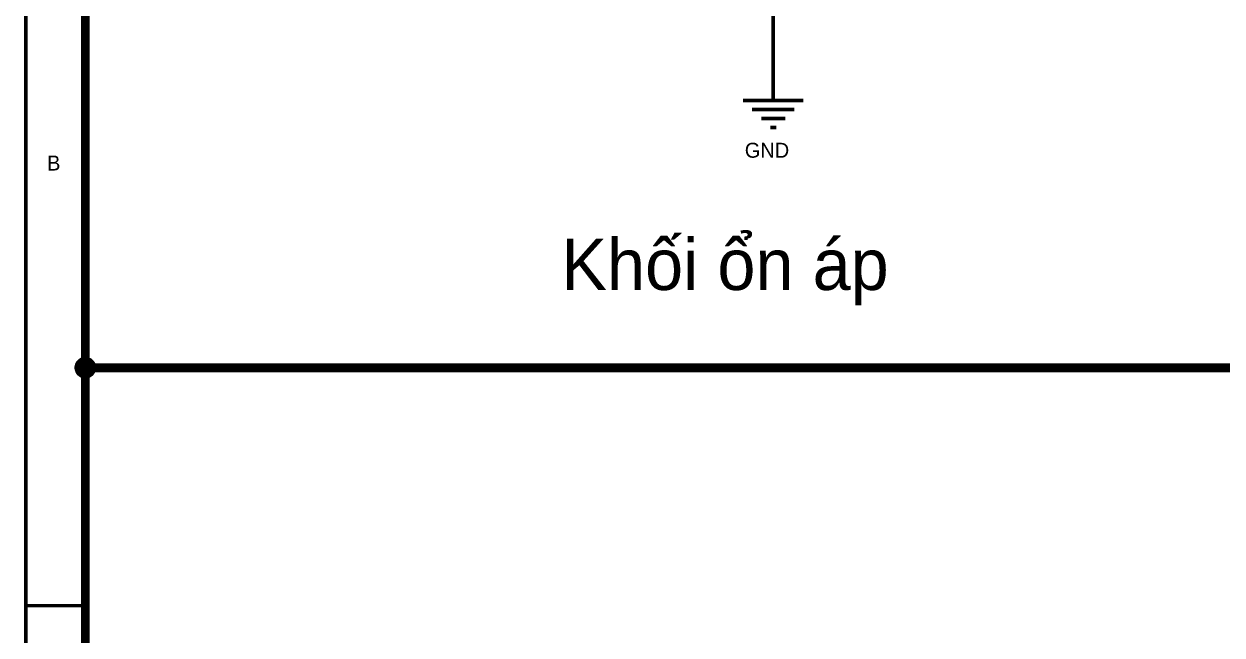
# Model space of a CAD drawing. Header units: millimetres. Extents: x 0 to 13.8, y 0 to 11.8.
# Drawn here: x -0.006 to 3.956, y 5.808 to 7.83 of the extents above; entities that cross this region are included whole.
import ezdxf

# ---------------------------------------------------------------- set-up
doc = ezdxf.new("R2010")
doc.units = ezdxf.units.MM
doc.header["$MEASUREMENT"] = 0
doc.layers.add('Sheet', color=255, linetype='Continuous')

msp = doc.modelspace()

# ---------------------------------------------------------------- linework, layer by layer
at = {"layer": 'Sheet'}
for points, const_width in [([(0, 11.811), (13.7795, 11.811), (13.7795, 0), (0, 0), (0, 11.811)], 0.0118), ([(0, 11.811), (0, 0), (13.7795, 0), (13.7795, 11.811), (0, 11.811), (0, 11.811)], 0.0039), ([(0.1971, 11.6139), (13.5829, 11.6139), (13.5829, 0.1967), (0.1971, 0.1967), (0.1971, 11.6139)], 0.0118), ([(0.1971, 11.6139), (0.1971, 0.1967), (13.5829, 0.1967), (13.5829, 11.6139), (0.1971, 11.6139), (0.1971, 11.6139)], 0.0039)]:
    msp.add_lwpolyline(points, close=True, dxfattribs=dict(at, const_width=const_width))
for points, const_width in [([(0.1971, 10.6297), (4.5279, 10.6297), (4.5279, 6.6926), (0.1971, 6.6926), (0.1971, 10.6297)], 0.0295), ([(2.4717, 7.6769), (2.4717, 7.874), (2.4717, 7.9644)], 0.0118), ([(2.4717, 7.6769), (2.4717, 7.5768)], 0.0118), ([(2.372, 7.5768), (2.5718, 7.5768)], 0.0118), ([(2.402, 7.5468), (2.5418, 7.5468)], 0.0118), ([(2.432, 7.5168), (2.5118, 7.5168)], 0.0118), ([(2.462, 7.4868), (2.4818, 7.4868)], 0.0118), ([(0.1671, 6.6926), (0.1671, 6.6944), (0.1671, 6.6957), (0.1676, 6.6971), (0.1676, 6.6988), (0.168, 6.7001), (0.1685, 6.7015), (0.1689, 6.7032), (0.1693, 6.7046), (0.1702, 6.7059), (0.1707, 6.7072), (0.1715, 6.7081), (0.172, 6.7094), (0.1729, 6.7107), (0.1737, 6.7116), (0.1751, 6.7129), (0.1759, 6.7138), (0.1768, 6.7147), (0.1782, 6.716), (0.179, 6.7169), (0.1804, 6.7178), (0.1817, 6.7182), (0.1826, 6.7191), (0.1839, 6.7195), (0.1852, 6.7204), (0.1865, 6.7209), (0.1883, 6.7213), (0.1896, 6.7218), (0.1909, 6.7222), (0.1927, 6.7222), (0.194, 6.7226), (0.1954, 6.7226), (0.1971, 6.7226)], 0.0118), ([(0.1671, 6.6926), (0.1671, 6.6944), (0.1671, 6.6957), (0.1676, 6.6971), (0.1676, 6.6988), (0.168, 6.7001), (0.1685, 6.7015), (0.1689, 6.7032), (0.1693, 6.7046), (0.1702, 6.7059), (0.1707, 6.7072), (0.1715, 6.7081), (0.172, 6.7094), (0.1729, 6.7107), (0.1737, 6.7116), (0.1751, 6.7129), (0.1759, 6.7138), (0.1768, 6.7147), (0.1782, 6.716), (0.179, 6.7169), (0.1804, 6.7178), (0.1817, 6.7182), (0.1826, 6.7191), (0.1839, 6.7195), (0.1852, 6.7204), (0.1865, 6.7209), (0.1883, 6.7213), (0.1896, 6.7218), (0.1909, 6.7222), (0.1927, 6.7222), (0.194, 6.7226), (0.1954, 6.7226), (0.1971, 6.7226)], 0.0118), ([(0.1671, 6.6926), (0.1671, 6.6944), (0.1671, 6.6957), (0.1676, 6.6971), (0.1676, 6.6988), (0.168, 6.7001), (0.1685, 6.7015), (0.1689, 6.7032), (0.1693, 6.7046), (0.1702, 6.7059), (0.1707, 6.7072), (0.1715, 6.7081), (0.172, 6.7094), (0.1729, 6.7107), (0.1737, 6.7116), (0.1751, 6.7129), (0.1759, 6.7138), (0.1768, 6.7147), (0.1782, 6.716), (0.179, 6.7169), (0.1804, 6.7178), (0.1817, 6.7182), (0.1826, 6.7191), (0.1839, 6.7195), (0.1852, 6.7204), (0.1865, 6.7209), (0.1883, 6.7213), (0.1896, 6.7218), (0.1909, 6.7222), (0.1927, 6.7222), (0.194, 6.7226), (0.1954, 6.7226), (0.1971, 6.7226)], 0.0118), ([(0.1671, 6.6926), (0.1671, 6.6944), (0.1671, 6.6957), (0.1676, 6.6971), (0.1676, 6.6988), (0.168, 6.7001), (0.1685, 6.7015), (0.1689, 6.7032), (0.1693, 6.7046), (0.1702, 6.7059), (0.1707, 6.7072), (0.1715, 6.7081), (0.172, 6.7094), (0.1729, 6.7107), (0.1737, 6.7116), (0.1751, 6.7129), (0.1759, 6.7138), (0.1768, 6.7147), (0.1782, 6.716), (0.179, 6.7169), (0.1804, 6.7178), (0.1817, 6.7182), (0.1826, 6.7191), (0.1839, 6.7195), (0.1852, 6.7204), (0.1865, 6.7209), (0.1883, 6.7213), (0.1896, 6.7218), (0.1909, 6.7222), (0.1927, 6.7222), (0.194, 6.7226), (0.1954, 6.7226), (0.1971, 6.7226)], 0.0118), ([(0.1971, 6.6627), (0.1954, 6.6627), (0.194, 6.6627), (0.1927, 6.6631), (0.1909, 6.6631), (0.1896, 6.6635), (0.1883, 6.664), (0.1865, 6.6644), (0.1852, 6.6649), (0.1839, 6.6657), (0.1826, 6.6662), (0.1817, 6.6671), (0.1804, 6.668), (0.179, 6.6688), (0.1782, 6.6697), (0.1768, 6.6706), (0.1759, 6.6715), (0.1751, 6.6724), (0.1737, 6.6737), (0.1729, 6.675), (0.172, 6.6759), (0.1715, 6.6772), (0.1707, 6.6785), (0.1702, 6.6799), (0.1693, 6.6812), (0.1689, 6.6825), (0.1685, 6.6838), (0.168, 6.6852), (0.1676, 6.6865), (0.1676, 6.6882), (0.1671, 6.6896), (0.1671, 6.6913), (0.1671, 6.6926)], 0.0118), ([(0.1671, 6.6926), (0.1671, 6.6926)], 0.0118), ([(0.1971, 6.6627), (0.1954, 6.6627), (0.194, 6.6627), (0.1927, 6.6631), (0.1909, 6.6631), (0.1896, 6.6635), (0.1883, 6.664), (0.1865, 6.6644), (0.1852, 6.6649), (0.1839, 6.6657), (0.1826, 6.6662), (0.1817, 6.6671), (0.1804, 6.668), (0.179, 6.6688), (0.1782, 6.6697), (0.1768, 6.6706), (0.1759, 6.6715), (0.1751, 6.6724), (0.1737, 6.6737), (0.1729, 6.675), (0.172, 6.6759), (0.1715, 6.6772), (0.1707, 6.6785), (0.1702, 6.6799), (0.1693, 6.6812), (0.1689, 6.6825), (0.1685, 6.6838), (0.168, 6.6852), (0.1676, 6.6865), (0.1676, 6.6882), (0.1671, 6.6896), (0.1671, 6.6913), (0.1671, 6.6926)], 0.0118), ([(0.1671, 6.6926), (0.1671, 6.6926)], 0.0118), ([(0.1971, 6.6627), (0.1954, 6.6627), (0.194, 6.6627), (0.1927, 6.6631), (0.1909, 6.6631), (0.1896, 6.6635), (0.1883, 6.664), (0.1865, 6.6644), (0.1852, 6.6649), (0.1839, 6.6657), (0.1826, 6.6662), (0.1817, 6.6671), (0.1804, 6.668), (0.179, 6.6688), (0.1782, 6.6697), (0.1768, 6.6706), (0.1759, 6.6715), (0.1751, 6.6724), (0.1737, 6.6737), (0.1729, 6.675), (0.172, 6.6759), (0.1715, 6.6772), (0.1707, 6.6785), (0.1702, 6.6799), (0.1693, 6.6812), (0.1689, 6.6825), (0.1685, 6.6838), (0.168, 6.6852), (0.1676, 6.6865), (0.1676, 6.6882), (0.1671, 6.6896), (0.1671, 6.6913), (0.1671, 6.6926)], 0.0118), ([(0.1671, 6.6926), (0.1671, 6.6926)], 0.0118), ([(0.1971, 6.6627), (0.1954, 6.6627), (0.194, 6.6627), (0.1927, 6.6631), (0.1909, 6.6631), (0.1896, 6.6635), (0.1883, 6.664), (0.1865, 6.6644), (0.1852, 6.6649), (0.1839, 6.6657), (0.1826, 6.6662), (0.1817, 6.6671), (0.1804, 6.668), (0.179, 6.6688), (0.1782, 6.6697), (0.1768, 6.6706), (0.1759, 6.6715), (0.1751, 6.6724), (0.1737, 6.6737), (0.1729, 6.675), (0.172, 6.6759), (0.1715, 6.6772), (0.1707, 6.6785), (0.1702, 6.6799), (0.1693, 6.6812), (0.1689, 6.6825), (0.1685, 6.6838), (0.168, 6.6852), (0.1676, 6.6865), (0.1676, 6.6882), (0.1671, 6.6896), (0.1671, 6.6913), (0.1671, 6.6926)], 0.0118), ([(0.1671, 6.6926), (0.1671, 6.6926)], 0.0118), ([(0.1671, 6.6926), (0.1671, 6.6944), (0.1671, 6.6957), (0.1676, 6.6971), (0.1676, 6.6988), (0.168, 6.7001), (0.1685, 6.7015), (0.1689, 6.7032), (0.1693, 6.7046), (0.1702, 6.7059), (0.1707, 6.7072), (0.1715, 6.7081), (0.172, 6.7094), (0.1729, 6.7107), (0.1737, 6.7116), (0.1751, 6.7129), (0.1759, 6.7138), (0.1768, 6.7147), (0.1782, 6.716), (0.179, 6.7169), (0.1804, 6.7178), (0.1817, 6.7182), (0.1826, 6.7191), (0.1839, 6.7195), (0.1852, 6.7204), (0.1865, 6.7209), (0.1883, 6.7213), (0.1896, 6.7218), (0.1909, 6.7222), (0.1927, 6.7222), (0.194, 6.7226), (0.1954, 6.7226), (0.1971, 6.7226)], 0.0039), ([(0.1671, 6.6926), (0.1671, 6.6944), (0.1671, 6.6957), (0.1676, 6.6971), (0.1676, 6.6988), (0.168, 6.7001), (0.1685, 6.7015), (0.1689, 6.7032), (0.1693, 6.7046), (0.1702, 6.7059), (0.1707, 6.7072), (0.1715, 6.7081), (0.172, 6.7094), (0.1729, 6.7107), (0.1737, 6.7116), (0.1751, 6.7129), (0.1759, 6.7138), (0.1768, 6.7147), (0.1782, 6.716), (0.179, 6.7169), (0.1804, 6.7178), (0.1817, 6.7182), (0.1826, 6.7191), (0.1839, 6.7195), (0.1852, 6.7204), (0.1865, 6.7209), (0.1883, 6.7213), (0.1896, 6.7218), (0.1909, 6.7222), (0.1927, 6.7222), (0.194, 6.7226), (0.1954, 6.7226), (0.1971, 6.7226)], 0.0039), ([(0.1671, 6.6926), (0.1671, 6.6944), (0.1671, 6.6957), (0.1676, 6.6971), (0.1676, 6.6988), (0.168, 6.7001), (0.1685, 6.7015), (0.1689, 6.7032), (0.1693, 6.7046), (0.1702, 6.7059), (0.1707, 6.7072), (0.1715, 6.7081), (0.172, 6.7094), (0.1729, 6.7107), (0.1737, 6.7116), (0.1751, 6.7129), (0.1759, 6.7138), (0.1768, 6.7147), (0.1782, 6.716), (0.179, 6.7169), (0.1804, 6.7178), (0.1817, 6.7182), (0.1826, 6.7191), (0.1839, 6.7195), (0.1852, 6.7204), (0.1865, 6.7209), (0.1883, 6.7213), (0.1896, 6.7218), (0.1909, 6.7222), (0.1927, 6.7222), (0.194, 6.7226), (0.1954, 6.7226), (0.1971, 6.7226)], 0.0039), ([(0.1671, 6.6926), (0.1671, 6.6944), (0.1671, 6.6957), (0.1676, 6.6971), (0.1676, 6.6988), (0.168, 6.7001), (0.1685, 6.7015), (0.1689, 6.7032), (0.1693, 6.7046), (0.1702, 6.7059), (0.1707, 6.7072), (0.1715, 6.7081), (0.172, 6.7094), (0.1729, 6.7107), (0.1737, 6.7116), (0.1751, 6.7129), (0.1759, 6.7138), (0.1768, 6.7147), (0.1782, 6.716), (0.179, 6.7169), (0.1804, 6.7178), (0.1817, 6.7182), (0.1826, 6.7191), (0.1839, 6.7195), (0.1852, 6.7204), (0.1865, 6.7209), (0.1883, 6.7213), (0.1896, 6.7218), (0.1909, 6.7222), (0.1927, 6.7222), (0.194, 6.7226), (0.1954, 6.7226), (0.1971, 6.7226)], 0.0039), ([(9.8425, 6.6926), (9.8425, 5.1179), (9.8425, 2.7556), (7.0869, 2.7556), (0.1971, 2.7556), (0.1971, 6.6926)], 0.0295), ([(0.1971, 6.7226), (0.1971, 6.7226)], 0.0118), ([(0.1971, 6.7226), (0.1984, 6.7226), (0.2002, 6.7226), (0.2015, 6.7222), (0.2033, 6.7222), (0.2046, 6.7218), (0.2059, 6.7213), (0.2073, 6.7209), (0.2086, 6.7204), (0.2099, 6.7195), (0.2112, 6.7191), (0.2125, 6.7182), (0.2139, 6.7178), (0.2148, 6.7169), (0.2161, 6.716), (0.2174, 6.7147), (0.2183, 6.7138), (0.2192, 6.7129), (0.22, 6.7116), (0.2209, 6.7107), (0.2218, 6.7094), (0.2227, 6.7081), (0.2236, 6.7072), (0.224, 6.7059), (0.2249, 6.7046), (0.2253, 6.7032), (0.2258, 6.7015), (0.2262, 6.7001), (0.2267, 6.6988), (0.2267, 6.6971), (0.2271, 6.6957), (0.2271, 6.6944), (0.2271, 6.6926)], 0.0118), ([(0.1971, 6.7226), (0.1971, 6.7226)], 0.0118), ([(0.1971, 6.7226), (0.1984, 6.7226), (0.2002, 6.7226), (0.2015, 6.7222), (0.2033, 6.7222), (0.2046, 6.7218), (0.2059, 6.7213), (0.2073, 6.7209), (0.2086, 6.7204), (0.2099, 6.7195), (0.2112, 6.7191), (0.2125, 6.7182), (0.2139, 6.7178), (0.2148, 6.7169), (0.2161, 6.716), (0.2174, 6.7147), (0.2183, 6.7138), (0.2192, 6.7129), (0.22, 6.7116), (0.2209, 6.7107), (0.2218, 6.7094), (0.2227, 6.7081), (0.2236, 6.7072), (0.224, 6.7059), (0.2249, 6.7046), (0.2253, 6.7032), (0.2258, 6.7015), (0.2262, 6.7001), (0.2267, 6.6988), (0.2267, 6.6971), (0.2271, 6.6957), (0.2271, 6.6944), (0.2271, 6.6926)], 0.0118), ([(0.1971, 6.7226), (0.1971, 6.7226)], 0.0118), ([(0.1971, 6.7226), (0.1984, 6.7226), (0.2002, 6.7226), (0.2015, 6.7222), (0.2033, 6.7222), (0.2046, 6.7218), (0.2059, 6.7213), (0.2073, 6.7209), (0.2086, 6.7204), (0.2099, 6.7195), (0.2112, 6.7191), (0.2125, 6.7182), (0.2139, 6.7178), (0.2148, 6.7169), (0.2161, 6.716), (0.2174, 6.7147), (0.2183, 6.7138), (0.2192, 6.7129), (0.22, 6.7116), (0.2209, 6.7107), (0.2218, 6.7094), (0.2227, 6.7081), (0.2236, 6.7072), (0.224, 6.7059), (0.2249, 6.7046), (0.2253, 6.7032), (0.2258, 6.7015), (0.2262, 6.7001), (0.2267, 6.6988), (0.2267, 6.6971), (0.2271, 6.6957), (0.2271, 6.6944), (0.2271, 6.6926)], 0.0118), ([(0.1971, 6.7226), (0.1971, 6.7226)], 0.0118), ([(0.1971, 6.7226), (0.1984, 6.7226), (0.2002, 6.7226), (0.2015, 6.7222), (0.2033, 6.7222), (0.2046, 6.7218), (0.2059, 6.7213), (0.2073, 6.7209), (0.2086, 6.7204), (0.2099, 6.7195), (0.2112, 6.7191), (0.2125, 6.7182), (0.2139, 6.7178), (0.2148, 6.7169), (0.2161, 6.716), (0.2174, 6.7147), (0.2183, 6.7138), (0.2192, 6.7129), (0.22, 6.7116), (0.2209, 6.7107), (0.2218, 6.7094), (0.2227, 6.7081), (0.2236, 6.7072), (0.224, 6.7059), (0.2249, 6.7046), (0.2253, 6.7032), (0.2258, 6.7015), (0.2262, 6.7001), (0.2267, 6.6988), (0.2267, 6.6971), (0.2271, 6.6957), (0.2271, 6.6944), (0.2271, 6.6926)], 0.0118), ([(0.2271, 6.6926), (0.2271, 6.6913), (0.2271, 6.6896), (0.2267, 6.6882), (0.2267, 6.6865), (0.2262, 6.6852), (0.2258, 6.6838), (0.2253, 6.6825), (0.2249, 6.6812), (0.224, 6.6799), (0.2236, 6.6785), (0.2227, 6.6772), (0.2218, 6.6759), (0.2209, 6.675), (0.22, 6.6737), (0.2192, 6.6724), (0.2183, 6.6715), (0.2174, 6.6706), (0.2161, 6.6697), (0.2148, 6.6688), (0.2139, 6.668), (0.2125, 6.6671), (0.2112, 6.6662), (0.2099, 6.6657), (0.2086, 6.6649), (0.2073, 6.6644), (0.2059, 6.664), (0.2046, 6.6635), (0.2033, 6.6631), (0.2015, 6.6631), (0.2002, 6.6627), (0.1984, 6.6627), (0.1971, 6.6627)], 0.0118), ([(0.2271, 6.6926), (0.2271, 6.6913), (0.2271, 6.6896), (0.2267, 6.6882), (0.2267, 6.6865), (0.2262, 6.6852), (0.2258, 6.6838), (0.2253, 6.6825), (0.2249, 6.6812), (0.224, 6.6799), (0.2236, 6.6785), (0.2227, 6.6772), (0.2218, 6.6759), (0.2209, 6.675), (0.22, 6.6737), (0.2192, 6.6724), (0.2183, 6.6715), (0.2174, 6.6706), (0.2161, 6.6697), (0.2148, 6.6688), (0.2139, 6.668), (0.2125, 6.6671), (0.2112, 6.6662), (0.2099, 6.6657), (0.2086, 6.6649), (0.2073, 6.6644), (0.2059, 6.664), (0.2046, 6.6635), (0.2033, 6.6631), (0.2015, 6.6631), (0.2002, 6.6627), (0.1984, 6.6627), (0.1971, 6.6627)], 0.0118), ([(0.2271, 6.6926), (0.2271, 6.6913), (0.2271, 6.6896), (0.2267, 6.6882), (0.2267, 6.6865), (0.2262, 6.6852), (0.2258, 6.6838), (0.2253, 6.6825), (0.2249, 6.6812), (0.224, 6.6799), (0.2236, 6.6785), (0.2227, 6.6772), (0.2218, 6.6759), (0.2209, 6.675), (0.22, 6.6737), (0.2192, 6.6724), (0.2183, 6.6715), (0.2174, 6.6706), (0.2161, 6.6697), (0.2148, 6.6688), (0.2139, 6.668), (0.2125, 6.6671), (0.2112, 6.6662), (0.2099, 6.6657), (0.2086, 6.6649), (0.2073, 6.6644), (0.2059, 6.664), (0.2046, 6.6635), (0.2033, 6.6631), (0.2015, 6.6631), (0.2002, 6.6627), (0.1984, 6.6627), (0.1971, 6.6627)], 0.0118), ([(0.2271, 6.6926), (0.2271, 6.6913), (0.2271, 6.6896), (0.2267, 6.6882), (0.2267, 6.6865), (0.2262, 6.6852), (0.2258, 6.6838), (0.2253, 6.6825), (0.2249, 6.6812), (0.224, 6.6799), (0.2236, 6.6785), (0.2227, 6.6772), (0.2218, 6.6759), (0.2209, 6.675), (0.22, 6.6737), (0.2192, 6.6724), (0.2183, 6.6715), (0.2174, 6.6706), (0.2161, 6.6697), (0.2148, 6.6688), (0.2139, 6.668), (0.2125, 6.6671), (0.2112, 6.6662), (0.2099, 6.6657), (0.2086, 6.6649), (0.2073, 6.6644), (0.2059, 6.664), (0.2046, 6.6635), (0.2033, 6.6631), (0.2015, 6.6631), (0.2002, 6.6627), (0.1984, 6.6627), (0.1971, 6.6627)], 0.0118), ([(0.1971, 6.7226), (0.1971, 6.7226)], 0.0039), ([(0.1971, 6.7226), (0.1984, 6.7226), (0.2002, 6.7226), (0.2015, 6.7222), (0.2033, 6.7222), (0.2046, 6.7218), (0.2059, 6.7213), (0.2073, 6.7209), (0.2086, 6.7204), (0.2099, 6.7195), (0.2112, 6.7191), (0.2125, 6.7182), (0.2139, 6.7178), (0.2148, 6.7169), (0.2161, 6.716), (0.2174, 6.7147), (0.2183, 6.7138), (0.2192, 6.7129), (0.22, 6.7116), (0.2209, 6.7107), (0.2218, 6.7094), (0.2227, 6.7081), (0.2236, 6.7072), (0.224, 6.7059), (0.2249, 6.7046), (0.2253, 6.7032), (0.2258, 6.7015), (0.2262, 6.7001), (0.2267, 6.6988), (0.2267, 6.6971), (0.2271, 6.6957), (0.2271, 6.6944), (0.2271, 6.6926)], 0.0039), ([(0.1971, 6.7226), (0.1971, 6.7226)], 0.0039), ([(0.1971, 6.7226), (0.1984, 6.7226), (0.2002, 6.7226), (0.2015, 6.7222), (0.2033, 6.7222), (0.2046, 6.7218), (0.2059, 6.7213), (0.2073, 6.7209), (0.2086, 6.7204), (0.2099, 6.7195), (0.2112, 6.7191), (0.2125, 6.7182), (0.2139, 6.7178), (0.2148, 6.7169), (0.2161, 6.716), (0.2174, 6.7147), (0.2183, 6.7138), (0.2192, 6.7129), (0.22, 6.7116), (0.2209, 6.7107), (0.2218, 6.7094), (0.2227, 6.7081), (0.2236, 6.7072), (0.224, 6.7059), (0.2249, 6.7046), (0.2253, 6.7032), (0.2258, 6.7015), (0.2262, 6.7001), (0.2267, 6.6988), (0.2267, 6.6971), (0.2271, 6.6957), (0.2271, 6.6944), (0.2271, 6.6926)], 0.0039), ([(0.1971, 6.7226), (0.1971, 6.7226)], 0.0039), ([(0.1971, 6.7226), (0.1984, 6.7226), (0.2002, 6.7226), (0.2015, 6.7222), (0.2033, 6.7222), (0.2046, 6.7218), (0.2059, 6.7213), (0.2073, 6.7209), (0.2086, 6.7204), (0.2099, 6.7195), (0.2112, 6.7191), (0.2125, 6.7182), (0.2139, 6.7178), (0.2148, 6.7169), (0.2161, 6.716), (0.2174, 6.7147), (0.2183, 6.7138), (0.2192, 6.7129), (0.22, 6.7116), (0.2209, 6.7107), (0.2218, 6.7094), (0.2227, 6.7081), (0.2236, 6.7072), (0.224, 6.7059), (0.2249, 6.7046), (0.2253, 6.7032), (0.2258, 6.7015), (0.2262, 6.7001), (0.2267, 6.6988), (0.2267, 6.6971), (0.2271, 6.6957), (0.2271, 6.6944), (0.2271, 6.6926)], 0.0039), ([(0.1971, 6.7226), (0.1971, 6.7226)], 0.0039), ([(0.1971, 6.7226), (0.1984, 6.7226), (0.2002, 6.7226), (0.2015, 6.7222), (0.2033, 6.7222), (0.2046, 6.7218), (0.2059, 6.7213), (0.2073, 6.7209), (0.2086, 6.7204), (0.2099, 6.7195), (0.2112, 6.7191), (0.2125, 6.7182), (0.2139, 6.7178), (0.2148, 6.7169), (0.2161, 6.716), (0.2174, 6.7147), (0.2183, 6.7138), (0.2192, 6.7129), (0.22, 6.7116), (0.2209, 6.7107), (0.2218, 6.7094), (0.2227, 6.7081), (0.2236, 6.7072), (0.224, 6.7059), (0.2249, 6.7046), (0.2253, 6.7032), (0.2258, 6.7015), (0.2262, 6.7001), (0.2267, 6.6988), (0.2267, 6.6971), (0.2271, 6.6957), (0.2271, 6.6944), (0.2271, 6.6926)], 0.0039), ([(0.2271, 6.6926), (0.2271, 6.6926), (0.2271, 6.6926), (0.2271, 6.6926), (0.2271, 6.6926), (0.2271, 6.6926), (0.2271, 6.6926), (0.2271, 6.6926), (0.2271, 6.6926), (0.2271, 6.6926), (0.2271, 6.6926), (0.2271, 6.6926), (0.2271, 6.6926), (0.2271, 6.6926), (0.2271, 6.6926), (0.2271, 6.6926), (0.2271, 6.6926), (0.2271, 6.6926), (0.2271, 6.6926), (0.2271, 6.6926), (0.2271, 6.6926), (0.2271, 6.6926), (0.2271, 6.6926), (0.2271, 6.6926), (0.2271, 6.6926), (0.2271, 6.6926), (0.2271, 6.6926), (0.2271, 6.6926), (0.2271, 6.6926), (0.2271, 6.6926), (0.2271, 6.6926), (0.2271, 6.6926), (0.2271, 6.6926)], 0.0118), ([(0.2271, 6.6926), (0.2271, 6.6926)], 0.0118), ([(0.2271, 6.6926), (0.2271, 6.6926), (0.2271, 6.6926), (0.2271, 6.6926), (0.2271, 6.6926), (0.2271, 6.6926), (0.2271, 6.6926), (0.2271, 6.6926), (0.2271, 6.6926), (0.2271, 6.6926), (0.2271, 6.6926), (0.2271, 6.6926), (0.2271, 6.6926), (0.2271, 6.6926), (0.2271, 6.6926), (0.2271, 6.6926), (0.2271, 6.6926), (0.2271, 6.6926), (0.2271, 6.6926), (0.2271, 6.6926), (0.2271, 6.6926), (0.2271, 6.6926), (0.2271, 6.6926), (0.2271, 6.6926), (0.2271, 6.6926), (0.2271, 6.6926), (0.2271, 6.6926), (0.2271, 6.6926), (0.2271, 6.6926), (0.2271, 6.6926), (0.2271, 6.6926), (0.2271, 6.6926), (0.2271, 6.6926)], 0.0118), ([(0.2271, 6.6926), (0.2271, 6.6926)], 0.0118), ([(0.2271, 6.6926), (0.2271, 6.6926), (0.2271, 6.6926), (0.2271, 6.6926), (0.2271, 6.6926), (0.2271, 6.6926), (0.2271, 6.6926), (0.2271, 6.6926), (0.2271, 6.6926), (0.2271, 6.6926), (0.2271, 6.6926), (0.2271, 6.6926), (0.2271, 6.6926), (0.2271, 6.6926), (0.2271, 6.6926), (0.2271, 6.6926), (0.2271, 6.6926), (0.2271, 6.6926), (0.2271, 6.6926), (0.2271, 6.6926), (0.2271, 6.6926), (0.2271, 6.6926), (0.2271, 6.6926), (0.2271, 6.6926), (0.2271, 6.6926), (0.2271, 6.6926), (0.2271, 6.6926), (0.2271, 6.6926), (0.2271, 6.6926), (0.2271, 6.6926), (0.2271, 6.6926), (0.2271, 6.6926), (0.2271, 6.6926)], 0.0118), ([(0.2271, 6.6926), (0.2271, 6.6926)], 0.0118), ([(0.2271, 6.6926), (0.2271, 6.6926), (0.2271, 6.6926), (0.2271, 6.6926), (0.2271, 6.6926), (0.2271, 6.6926), (0.2271, 6.6926), (0.2271, 6.6926), (0.2271, 6.6926), (0.2271, 6.6926), (0.2271, 6.6926), (0.2271, 6.6926), (0.2271, 6.6926), (0.2271, 6.6926), (0.2271, 6.6926), (0.2271, 6.6926), (0.2271, 6.6926), (0.2271, 6.6926), (0.2271, 6.6926), (0.2271, 6.6926), (0.2271, 6.6926), (0.2271, 6.6926), (0.2271, 6.6926), (0.2271, 6.6926), (0.2271, 6.6926), (0.2271, 6.6926), (0.2271, 6.6926), (0.2271, 6.6926), (0.2271, 6.6926), (0.2271, 6.6926), (0.2271, 6.6926), (0.2271, 6.6926), (0.2271, 6.6926)], 0.0118), ([(0.2271, 6.6926), (0.2271, 6.6926)], 0.0118), ([(0.1971, 6.6627), (0.1954, 6.6627), (0.194, 6.6627), (0.1927, 6.6631), (0.1909, 6.6631), (0.1896, 6.6635), (0.1883, 6.664), (0.1865, 6.6644), (0.1852, 6.6649), (0.1839, 6.6657), (0.1826, 6.6662), (0.1817, 6.6671), (0.1804, 6.668), (0.179, 6.6688), (0.1782, 6.6697), (0.1768, 6.6706), (0.1759, 6.6715), (0.1751, 6.6724), (0.1737, 6.6737), (0.1729, 6.675), (0.172, 6.6759), (0.1715, 6.6772), (0.1707, 6.6785), (0.1702, 6.6799), (0.1693, 6.6812), (0.1689, 6.6825), (0.1685, 6.6838), (0.168, 6.6852), (0.1676, 6.6865), (0.1676, 6.6882), (0.1671, 6.6896), (0.1671, 6.6913), (0.1671, 6.6926)], 0.0039), ([(0.1671, 6.6926), (0.1671, 6.6926)], 0.0039), ([(0.1971, 6.6627), (0.1954, 6.6627), (0.194, 6.6627), (0.1927, 6.6631), (0.1909, 6.6631), (0.1896, 6.6635), (0.1883, 6.664), (0.1865, 6.6644), (0.1852, 6.6649), (0.1839, 6.6657), (0.1826, 6.6662), (0.1817, 6.6671), (0.1804, 6.668), (0.179, 6.6688), (0.1782, 6.6697), (0.1768, 6.6706), (0.1759, 6.6715), (0.1751, 6.6724), (0.1737, 6.6737), (0.1729, 6.675), (0.172, 6.6759), (0.1715, 6.6772), (0.1707, 6.6785), (0.1702, 6.6799), (0.1693, 6.6812), (0.1689, 6.6825), (0.1685, 6.6838), (0.168, 6.6852), (0.1676, 6.6865), (0.1676, 6.6882), (0.1671, 6.6896), (0.1671, 6.6913), (0.1671, 6.6926)], 0.0039), ([(0.1671, 6.6926), (0.1671, 6.6926)], 0.0039), ([(0.1971, 6.6627), (0.1954, 6.6627), (0.194, 6.6627), (0.1927, 6.6631), (0.1909, 6.6631), (0.1896, 6.6635), (0.1883, 6.664), (0.1865, 6.6644), (0.1852, 6.6649), (0.1839, 6.6657), (0.1826, 6.6662), (0.1817, 6.6671), (0.1804, 6.668), (0.179, 6.6688), (0.1782, 6.6697), (0.1768, 6.6706), (0.1759, 6.6715), (0.1751, 6.6724), (0.1737, 6.6737), (0.1729, 6.675), (0.172, 6.6759), (0.1715, 6.6772), (0.1707, 6.6785), (0.1702, 6.6799), (0.1693, 6.6812), (0.1689, 6.6825), (0.1685, 6.6838), (0.168, 6.6852), (0.1676, 6.6865), (0.1676, 6.6882), (0.1671, 6.6896), (0.1671, 6.6913), (0.1671, 6.6926)], 0.0039), ([(0.1671, 6.6926), (0.1671, 6.6926)], 0.0039), ([(0.1971, 6.6627), (0.1954, 6.6627), (0.194, 6.6627), (0.1927, 6.6631), (0.1909, 6.6631), (0.1896, 6.6635), (0.1883, 6.664), (0.1865, 6.6644), (0.1852, 6.6649), (0.1839, 6.6657), (0.1826, 6.6662), (0.1817, 6.6671), (0.1804, 6.668), (0.179, 6.6688), (0.1782, 6.6697), (0.1768, 6.6706), (0.1759, 6.6715), (0.1751, 6.6724), (0.1737, 6.6737), (0.1729, 6.675), (0.172, 6.6759), (0.1715, 6.6772), (0.1707, 6.6785), (0.1702, 6.6799), (0.1693, 6.6812), (0.1689, 6.6825), (0.1685, 6.6838), (0.168, 6.6852), (0.1676, 6.6865), (0.1676, 6.6882), (0.1671, 6.6896), (0.1671, 6.6913), (0.1671, 6.6926)], 0.0039), ([(0.1671, 6.6926), (0.1671, 6.6926)], 0.0039), ([(0.2271, 6.6926), (0.2271, 6.6913), (0.2271, 6.6896), (0.2267, 6.6882), (0.2267, 6.6865), (0.2262, 6.6852), (0.2258, 6.6838), (0.2253, 6.6825), (0.2249, 6.6812), (0.224, 6.6799), (0.2236, 6.6785), (0.2227, 6.6772), (0.2218, 6.6759), (0.2209, 6.675), (0.22, 6.6737), (0.2192, 6.6724), (0.2183, 6.6715), (0.2174, 6.6706), (0.2161, 6.6697), (0.2148, 6.6688), (0.2139, 6.668), (0.2125, 6.6671), (0.2112, 6.6662), (0.2099, 6.6657), (0.2086, 6.6649), (0.2073, 6.6644), (0.2059, 6.664), (0.2046, 6.6635), (0.2033, 6.6631), (0.2015, 6.6631), (0.2002, 6.6627), (0.1984, 6.6627), (0.1971, 6.6627)], 0.0039), ([(0.2271, 6.6926), (0.2271, 6.6913), (0.2271, 6.6896), (0.2267, 6.6882), (0.2267, 6.6865), (0.2262, 6.6852), (0.2258, 6.6838), (0.2253, 6.6825), (0.2249, 6.6812), (0.224, 6.6799), (0.2236, 6.6785), (0.2227, 6.6772), (0.2218, 6.6759), (0.2209, 6.675), (0.22, 6.6737), (0.2192, 6.6724), (0.2183, 6.6715), (0.2174, 6.6706), (0.2161, 6.6697), (0.2148, 6.6688), (0.2139, 6.668), (0.2125, 6.6671), (0.2112, 6.6662), (0.2099, 6.6657), (0.2086, 6.6649), (0.2073, 6.6644), (0.2059, 6.664), (0.2046, 6.6635), (0.2033, 6.6631), (0.2015, 6.6631), (0.2002, 6.6627), (0.1984, 6.6627), (0.1971, 6.6627)], 0.0039), ([(0.2271, 6.6926), (0.2271, 6.6913), (0.2271, 6.6896), (0.2267, 6.6882), (0.2267, 6.6865), (0.2262, 6.6852), (0.2258, 6.6838), (0.2253, 6.6825), (0.2249, 6.6812), (0.224, 6.6799), (0.2236, 6.6785), (0.2227, 6.6772), (0.2218, 6.6759), (0.2209, 6.675), (0.22, 6.6737), (0.2192, 6.6724), (0.2183, 6.6715), (0.2174, 6.6706), (0.2161, 6.6697), (0.2148, 6.6688), (0.2139, 6.668), (0.2125, 6.6671), (0.2112, 6.6662), (0.2099, 6.6657), (0.2086, 6.6649), (0.2073, 6.6644), (0.2059, 6.664), (0.2046, 6.6635), (0.2033, 6.6631), (0.2015, 6.6631), (0.2002, 6.6627), (0.1984, 6.6627), (0.1971, 6.6627)], 0.0039), ([(0.2271, 6.6926), (0.2271, 6.6913), (0.2271, 6.6896), (0.2267, 6.6882), (0.2267, 6.6865), (0.2262, 6.6852), (0.2258, 6.6838), (0.2253, 6.6825), (0.2249, 6.6812), (0.224, 6.6799), (0.2236, 6.6785), (0.2227, 6.6772), (0.2218, 6.6759), (0.2209, 6.675), (0.22, 6.6737), (0.2192, 6.6724), (0.2183, 6.6715), (0.2174, 6.6706), (0.2161, 6.6697), (0.2148, 6.6688), (0.2139, 6.668), (0.2125, 6.6671), (0.2112, 6.6662), (0.2099, 6.6657), (0.2086, 6.6649), (0.2073, 6.6644), (0.2059, 6.664), (0.2046, 6.6635), (0.2033, 6.6631), (0.2015, 6.6631), (0.2002, 6.6627), (0.1984, 6.6627), (0.1971, 6.6627)], 0.0039), ([(0.2271, 6.6926), (0.2271, 6.6926), (0.2271, 6.6926), (0.2271, 6.6926), (0.2271, 6.6926), (0.2271, 6.6926), (0.2271, 6.6926), (0.2271, 6.6926), (0.2271, 6.6926), (0.2271, 6.6926), (0.2271, 6.6926), (0.2271, 6.6926), (0.2271, 6.6926), (0.2271, 6.6926), (0.2271, 6.6926), (0.2271, 6.6926), (0.2271, 6.6926), (0.2271, 6.6926), (0.2271, 6.6926), (0.2271, 6.6926), (0.2271, 6.6926), (0.2271, 6.6926), (0.2271, 6.6926), (0.2271, 6.6926), (0.2271, 6.6926), (0.2271, 6.6926), (0.2271, 6.6926), (0.2271, 6.6926), (0.2271, 6.6926), (0.2271, 6.6926), (0.2271, 6.6926), (0.2271, 6.6926), (0.2271, 6.6926)], 0.0039), ([(0.2271, 6.6926), (0.2271, 6.6926)], 0.0039), ([(0.2271, 6.6926), (0.2271, 6.6926), (0.2271, 6.6926), (0.2271, 6.6926), (0.2271, 6.6926), (0.2271, 6.6926), (0.2271, 6.6926), (0.2271, 6.6926), (0.2271, 6.6926), (0.2271, 6.6926), (0.2271, 6.6926), (0.2271, 6.6926), (0.2271, 6.6926), (0.2271, 6.6926), (0.2271, 6.6926), (0.2271, 6.6926), (0.2271, 6.6926), (0.2271, 6.6926), (0.2271, 6.6926), (0.2271, 6.6926), (0.2271, 6.6926), (0.2271, 6.6926), (0.2271, 6.6926), (0.2271, 6.6926), (0.2271, 6.6926), (0.2271, 6.6926), (0.2271, 6.6926), (0.2271, 6.6926), (0.2271, 6.6926), (0.2271, 6.6926), (0.2271, 6.6926), (0.2271, 6.6926), (0.2271, 6.6926)], 0.0039), ([(0.2271, 6.6926), (0.2271, 6.6926)], 0.0039), ([(0.2271, 6.6926), (0.2271, 6.6926), (0.2271, 6.6926), (0.2271, 6.6926), (0.2271, 6.6926), (0.2271, 6.6926), (0.2271, 6.6926), (0.2271, 6.6926), (0.2271, 6.6926), (0.2271, 6.6926), (0.2271, 6.6926), (0.2271, 6.6926), (0.2271, 6.6926), (0.2271, 6.6926), (0.2271, 6.6926), (0.2271, 6.6926), (0.2271, 6.6926), (0.2271, 6.6926), (0.2271, 6.6926), (0.2271, 6.6926), (0.2271, 6.6926), (0.2271, 6.6926), (0.2271, 6.6926), (0.2271, 6.6926), (0.2271, 6.6926), (0.2271, 6.6926), (0.2271, 6.6926), (0.2271, 6.6926), (0.2271, 6.6926), (0.2271, 6.6926), (0.2271, 6.6926), (0.2271, 6.6926), (0.2271, 6.6926)], 0.0039), ([(0.2271, 6.6926), (0.2271, 6.6926)], 0.0039), ([(0.2271, 6.6926), (0.2271, 6.6926), (0.2271, 6.6926), (0.2271, 6.6926), (0.2271, 6.6926), (0.2271, 6.6926), (0.2271, 6.6926), (0.2271, 6.6926), (0.2271, 6.6926), (0.2271, 6.6926), (0.2271, 6.6926), (0.2271, 6.6926), (0.2271, 6.6926), (0.2271, 6.6926), (0.2271, 6.6926), (0.2271, 6.6926), (0.2271, 6.6926), (0.2271, 6.6926), (0.2271, 6.6926), (0.2271, 6.6926), (0.2271, 6.6926), (0.2271, 6.6926), (0.2271, 6.6926), (0.2271, 6.6926), (0.2271, 6.6926), (0.2271, 6.6926), (0.2271, 6.6926), (0.2271, 6.6926), (0.2271, 6.6926), (0.2271, 6.6926), (0.2271, 6.6926), (0.2271, 6.6926), (0.2271, 6.6926)], 0.0039), ([(0.2271, 6.6926), (0.2271, 6.6926)], 0.0039), ([(0, 5.9055), (0.1971, 5.9055)], 0.0118)]:
    msp.add_lwpolyline(points, dxfattribs=dict(at, const_width=const_width))
at = {"layer": 'Sheet', "const_width": 0.03}
msp.add_lwpolyline([(0.1819, 6.6929, 1), (0.2119, 6.6929, 1)], format="xyb", close=True, dxfattribs=at)

# ---------------------------------------------------------------- texts
at = {"layer": 'Sheet'}
for s, height, p in [('GND', 0.04939, (2.3777, 7.3872)), ('B', 0.0494, (0.0706, 7.3448)), ('Khối ổn áp', 0.16933, (1.7709, 6.9497))]:
    msp.add_text(s, height=height, dxfattribs=at).set_placement(p)

doc.saveas('drawing.dxf')
